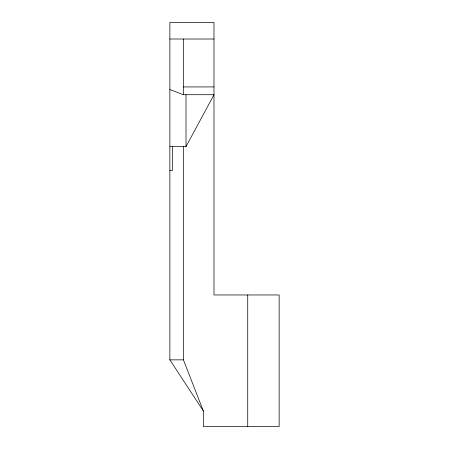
<?xml version="1.0" encoding="UTF-8"?>
<svg xmlns="http://www.w3.org/2000/svg" width="449" height="449" viewBox="0 0 449 449"><rect width="100%" height="100%" fill="white"/><g stroke="black" fill="none" stroke-linecap="round" stroke-linejoin="round"><path stroke-width="0.67" d="M169.868 146.621L186.009 146.621L213.988 94.717L183.411 94.717L169.868 89.525M169.868 39.012L213.988 39.012M183.411 86.926L213.988 86.926M169.868 170.384L172.461 170.384L172.461 146.621M169.868 359.851L183.411 359.851L203.346 410.981L203.346 426.55L279.132 426.55L279.132 294.965L213.988 294.965L213.988 22.45L169.868 22.45L169.868 359.851L203.346 410.981M247.73 294.965L247.73 426.55M186.009 94.717L186.009 146.621M183.411 39.012L183.411 94.717M183.411 146.621L183.411 359.851"/></g></svg>
